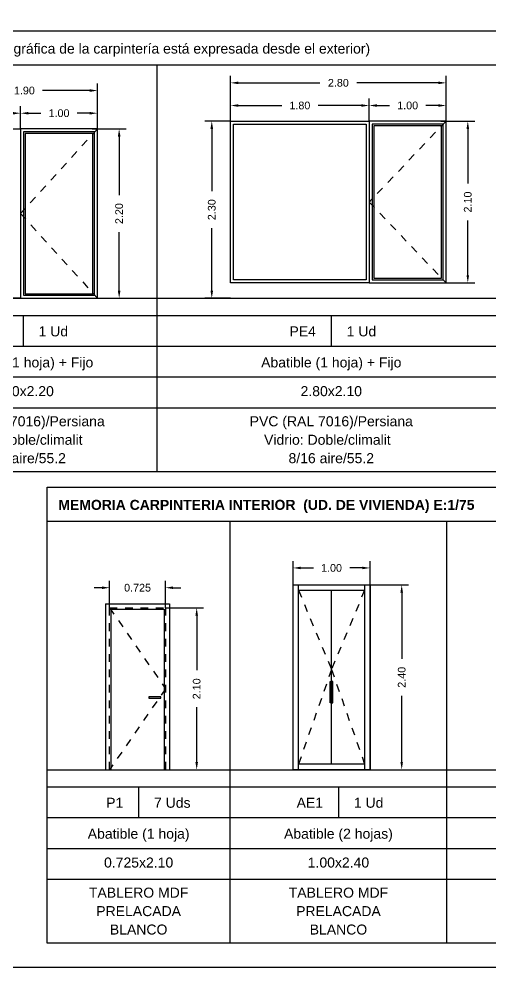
# Model space of a CAD drawing. Header units: millimetres. Extents: x 441156 to 441653, y 4514887 to 4515266.
# Drawn here: x 441511.22 to 441517.34, y 4514887.45 to 4514899.75 of the extents above; entities that cross this region are included whole.
import ezdxf
from ezdxf.enums import TextEntityAlignment as Align

# ---------------------------------------------------------------- set-up
doc = ezdxf.new("R2010")
doc.units = ezdxf.units.MM
doc.linetypes.add('CONTINUA', pattern=[0])
doc.linetypes.add('RAYITAS', pattern=[0.375, 0.25, -0.125])
for name, color, linetype in [('01_alzado', 5, 'CONTINUA'), ('01_cotas', 254, 'Continuous'), ('01_pilares primera', 6, 'Continuous'), ('01_sanitarios', 250, 'Continuous'), ('01_texto cartela', 5, 'Continuous'), ('01_ventanas', 2, 'Continuous'), ('CARTELA', 4, 'Continuous'), ('COTAS', 251, 'Continuous'), ('DIVISION', 5, 'Continuous')]:
    doc.layers.add(name, color=color, linetype=linetype)
doc.layers.add('01_cartela', color=6, linetype='Continuous', plot=False)
doc.styles.add('Estilo1', font='swissel.ttf')
doc.styles.add('NIEVES2', font='sanss___.ttf')
doc.styles.add('NIEVES3', font='swisseb.ttf')
doc.styles.add('ROMANS', font='romans')
doc.dimstyles.new('DECIMAL-50', dxfattribs={"dimtxt": 0.08, "dimasz": 0.15, "dimexe": 0.09, "dimexo": 0, "dimgap": 0.09, "dimtad": 0, "dimzin": 0, "dimdsep": 46, "dimtxsty": 'ROMANS', "dimcen": 0.09, "dimclrt": 6, "dimadec": 0, "dimazin": 0, "dimtfac": 1.38, "dimtix": 1, "dimtofl": 0, "dimtmove": 2, "dimatfit": 3, "dimldrblk": 'OBLIQUE', "dimfxl": 1, "dimtolj": 1, "dimtzin": 0, "dimarcsym": 0})

# ---------------------------------------------------------------- blocks, each defined once
blk = doc.blocks.new('*D827')
at = {"layer": '01_cotas', "color": 0, "linetype": 'CONTINUA', "lineweight": -2, "transparency": 16777216}
for p, q in [((441513.12, 4514892.108), (441513.616, 4514892.108)), ((441513.12, 4514890.008), (441513.616, 4514890.008))]:
    blk.add_line(p, q, dxfattribs=at)
at = {"layer": '01_cotas', "color": 0, "lineweight": -2, "transparency": 16777216}
for p, q in [((441513.526, 4514892.008), (441513.526, 4514891.298)), ((441513.526, 4514890.108), (441513.526, 4514890.818))]:
    blk.add_line(p, q, dxfattribs=at)
at = {"layer": '01_cotas', "color": 0, "transparency": 16777216}
for points in [[(441513.509, 4514892.008), (441513.543, 4514892.008), (441513.526, 4514892.108)], [(441513.509, 4514890.108), (441513.543, 4514890.108), (441513.526, 4514890.008)]]:
    blk.add_solid(points, dxfattribs=at)
at = {"layer": '01_cotas', "color": 7, "transparency": 16777216, "insert": (441513.526, 4514891.058), "char_height": 0.1, "attachment_point": 5, "rotation": 90, "style": 'Estilo1'}
blk.add_mtext('\\A1;2.10', dxfattribs=at)
blk = doc.blocks.new('*D866')
at = {"layer": '01_cotas', "color": 0, "lineweight": -2, "transparency": 16777216}
for p, q in [((441512.295, 4514892.37), (441512.195, 4514892.37)), ((441513.22, 4514892.37), (441513.32, 4514892.37))]:
    blk.add_line(p, q, dxfattribs=at)
at = {"layer": '01_cotas', "color": 0, "linetype": 'CONTINUA', "lineweight": -2, "transparency": 16777216}
for p, q in [((441512.395, 4514892.108), (441512.395, 4514892.46)), ((441513.12, 4514892.108), (441513.12, 4514892.46))]:
    blk.add_line(p, q, dxfattribs=at)
at = {"layer": '01_cotas', "color": 0, "transparency": 16777216}
for points in [[(441512.295, 4514892.387), (441512.295, 4514892.353), (441512.395, 4514892.37)], [(441513.22, 4514892.387), (441513.22, 4514892.353), (441513.12, 4514892.37)]]:
    blk.add_solid(points, dxfattribs=at)
at = {"layer": '01_cotas', "color": 7, "transparency": 16777216, "insert": (441512.758, 4514892.37), "char_height": 0.1, "attachment_point": 5, "style": 'Estilo1'}
blk.add_mtext('\\A1;0.725', dxfattribs=at)
blk = doc.blocks.new('*D845')
at = {"layer": '01_cotas', "color": 0, "linetype": 'CONTINUA', "lineweight": -2, "transparency": 16777216}
for p, q in [((441514.777, 4514892.338), (441514.777, 4514892.717)), ((441515.777, 4514892.338), (441515.777, 4514892.717))]:
    blk.add_line(p, q, dxfattribs=at)
at = {"layer": '01_cotas', "color": 0, "lineweight": -2, "transparency": 16777216}
for p, q in [((441514.877, 4514892.627), (441515.041, 4514892.627)), ((441515.677, 4514892.627), (441515.514, 4514892.627))]:
    blk.add_line(p, q, dxfattribs=at)
at = {"layer": '01_cotas', "color": 0, "transparency": 16777216}
for points in [[(441514.877, 4514892.644), (441514.877, 4514892.61), (441514.777, 4514892.627)], [(441515.677, 4514892.644), (441515.677, 4514892.61), (441515.777, 4514892.627)]]:
    blk.add_solid(points, dxfattribs=at)
at = {"layer": '01_cotas', "color": 7, "transparency": 16777216, "insert": (441515.277, 4514892.627), "char_height": 0.1, "attachment_point": 5, "style": 'Estilo1'}
blk.add_mtext('\\A1;1.00', dxfattribs=at)
blk = doc.blocks.new('*D848')
at = {"layer": '01_cotas', "color": 0, "linetype": 'CONTINUA', "lineweight": -2, "transparency": 16777216}
for p, q in [((441513.966, 4514898.427), (441513.966, 4514899.014)), ((441516.766, 4514898.427), (441516.766, 4514899.014))]:
    blk.add_line(p, q, dxfattribs=at)
at = {"layer": '01_cotas', "color": 0, "lineweight": -2, "transparency": 16777216}
for p, q in [((441514.066, 4514898.924), (441515.126, 4514898.924)), ((441516.666, 4514898.924), (441515.606, 4514898.924))]:
    blk.add_line(p, q, dxfattribs=at)
at = {"layer": '01_cotas', "color": 0, "transparency": 16777216}
for points in [[(441514.066, 4514898.941), (441514.066, 4514898.907), (441513.966, 4514898.924)], [(441516.666, 4514898.941), (441516.666, 4514898.907), (441516.766, 4514898.924)]]:
    blk.add_solid(points, dxfattribs=at)
at = {"layer": '01_cotas', "color": 7, "transparency": 16777216, "insert": (441515.366, 4514898.924), "char_height": 0.1, "attachment_point": 5, "style": 'Estilo1'}
blk.add_mtext('\\A1;2.80', dxfattribs=at)
blk = doc.blocks.new('*D849')
at = {"layer": '01_cotas', "color": 0, "linetype": 'CONTINUA', "lineweight": -2, "transparency": 16777216}
for p, q in [((441513.966, 4514898.427), (441513.966, 4514898.72)), ((441515.766, 4514898.427), (441515.766, 4514898.72))]:
    blk.add_line(p, q, dxfattribs=at)
at = {"layer": '01_cotas', "color": 0, "lineweight": -2, "transparency": 16777216}
for p, q in [((441514.066, 4514898.63), (441514.63, 4514898.63)), ((441515.666, 4514898.63), (441515.102, 4514898.63))]:
    blk.add_line(p, q, dxfattribs=at)
at = {"layer": '01_cotas', "color": 0, "transparency": 16777216}
for points in [[(441514.066, 4514898.646), (441514.066, 4514898.613), (441513.966, 4514898.63)], [(441515.666, 4514898.646), (441515.666, 4514898.613), (441515.766, 4514898.63)]]:
    blk.add_solid(points, dxfattribs=at)
at = {"layer": '01_cotas', "color": 7, "transparency": 16777216, "insert": (441514.866, 4514898.63), "char_height": 0.1, "attachment_point": 5, "style": 'Estilo1'}
blk.add_mtext('\\A1;1.80', dxfattribs=at)
blk = doc.blocks.new('*D850')
at = {"layer": '01_cotas', "color": 0, "linetype": 'CONTINUA', "lineweight": -2, "transparency": 16777216}
for p, q in [((441513.966, 4514898.427), (441513.632, 4514898.427)), ((441513.966, 4514896.127), (441513.632, 4514896.127))]:
    blk.add_line(p, q, dxfattribs=at)
at = {"layer": '01_cotas', "color": 0, "lineweight": -2, "transparency": 16777216}
for p, q in [((441513.722, 4514898.327), (441513.722, 4514897.517)), ((441513.722, 4514896.227), (441513.722, 4514897.037))]:
    blk.add_line(p, q, dxfattribs=at)
at = {"layer": '01_cotas', "color": 0, "transparency": 16777216}
for points in [[(441513.705, 4514898.327), (441513.739, 4514898.327), (441513.722, 4514898.427)], [(441513.705, 4514896.227), (441513.739, 4514896.227), (441513.722, 4514896.127)]]:
    blk.add_solid(points, dxfattribs=at)
at = {"layer": '01_cotas', "color": 7, "transparency": 16777216, "insert": (441513.722, 4514897.277), "char_height": 0.1, "attachment_point": 5, "rotation": 90, "style": 'Estilo1'}
blk.add_mtext('\\A1;2.30', dxfattribs=at)
blk = doc.blocks.new('*D851')
at = {"layer": '01_cotas', "color": 0, "linetype": 'CONTINUA', "lineweight": -2, "transparency": 16777216}
for p, q in [((441516.696, 4514898.427), (441517.137, 4514898.427)), ((441516.696, 4514896.327), (441517.137, 4514896.327))]:
    blk.add_line(p, q, dxfattribs=at)
at = {"layer": '01_cotas', "color": 0, "lineweight": -2, "transparency": 16777216}
for p, q in [((441517.047, 4514898.327), (441517.047, 4514897.617)), ((441517.047, 4514896.427), (441517.047, 4514897.137))]:
    blk.add_line(p, q, dxfattribs=at)
at = {"layer": '01_cotas', "color": 0, "transparency": 16777216}
for points in [[(441517.031, 4514898.327), (441517.064, 4514898.327), (441517.047, 4514898.427)], [(441517.031, 4514896.427), (441517.064, 4514896.427), (441517.047, 4514896.327)]]:
    blk.add_solid(points, dxfattribs=at)
at = {"layer": '01_cotas', "color": 7, "transparency": 16777216, "insert": (441517.047, 4514897.377), "char_height": 0.1, "attachment_point": 5, "rotation": 90, "style": 'Estilo1'}
blk.add_mtext('\\A1;2.10', dxfattribs=at)
blk = doc.blocks.new('*D852')
at = {"layer": '01_cotas', "color": 0, "linetype": 'CONTINUA', "lineweight": -2, "transparency": 16777216}
for p, q in [((441515.766, 4514898.427), (441515.766, 4514898.72)), ((441516.766, 4514898.427), (441516.766, 4514898.72))]:
    blk.add_line(p, q, dxfattribs=at)
at = {"layer": '01_cotas', "color": 0, "lineweight": -2, "transparency": 16777216}
for p, q in [((441515.866, 4514898.63), (441516.03, 4514898.63)), ((441516.666, 4514898.63), (441516.502, 4514898.63))]:
    blk.add_line(p, q, dxfattribs=at)
at = {"layer": '01_cotas', "color": 0, "transparency": 16777216}
for points in [[(441515.866, 4514898.646), (441515.866, 4514898.613), (441515.766, 4514898.63)], [(441516.666, 4514898.646), (441516.666, 4514898.613), (441516.766, 4514898.63)]]:
    blk.add_solid(points, dxfattribs=at)
at = {"layer": '01_cotas', "color": 7, "transparency": 16777216, "insert": (441516.266, 4514898.63), "char_height": 0.1, "attachment_point": 5, "style": 'Estilo1'}
blk.add_mtext('\\A1;1.00', dxfattribs=at)
blk = doc.blocks.new('*D857')
at = {"layer": '01_cotas', "color": 0, "linetype": 'CONTINUA', "lineweight": -2, "transparency": 16777216}
for p, q in [((441510.338, 4514898.327), (441510.338, 4514898.914)), ((441512.238, 4514898.327), (441512.238, 4514898.914))]:
    blk.add_line(p, q, dxfattribs=at)
at = {"layer": '01_cotas', "color": 0, "lineweight": -2, "transparency": 16777216}
for p, q in [((441510.438, 4514898.824), (441511.051, 4514898.824)), ((441512.138, 4514898.824), (441511.524, 4514898.824))]:
    blk.add_line(p, q, dxfattribs=at)
at = {"layer": '01_cotas', "color": 0, "transparency": 16777216}
for points in [[(441510.438, 4514898.841), (441510.438, 4514898.807), (441510.338, 4514898.824)], [(441512.138, 4514898.841), (441512.138, 4514898.807), (441512.238, 4514898.824)]]:
    blk.add_solid(points, dxfattribs=at)
at = {"layer": '01_cotas', "color": 7, "transparency": 16777216, "insert": (441511.288, 4514898.824), "char_height": 0.1, "attachment_point": 5, "style": 'Estilo1'}
blk.add_mtext('\\A1;1.90', dxfattribs=at)
blk = doc.blocks.new('*D858')
at = {"layer": '01_cotas', "color": 0, "linetype": 'CONTINUA', "lineweight": -2, "transparency": 16777216}
for p, q in [((441510.338, 4514898.327), (441510.338, 4514898.62)), ((441511.238, 4514898.327), (441511.238, 4514898.62))]:
    blk.add_line(p, q, dxfattribs=at)
at = {"layer": '01_cotas', "color": 0, "lineweight": -2, "transparency": 16777216}
for p, q in [((441510.438, 4514898.53), (441510.548, 4514898.53)), ((441511.138, 4514898.53), (441511.028, 4514898.53))]:
    blk.add_line(p, q, dxfattribs=at)
at = {"layer": '01_cotas', "color": 0, "transparency": 16777216}
for points in [[(441510.438, 4514898.546), (441510.438, 4514898.513), (441510.338, 4514898.53)], [(441511.138, 4514898.546), (441511.138, 4514898.513), (441511.238, 4514898.53)]]:
    blk.add_solid(points, dxfattribs=at)
at = {"layer": '01_cotas', "color": 7, "transparency": 16777216, "insert": (441510.788, 4514898.53), "char_height": 0.1, "attachment_point": 5, "style": 'Estilo1'}
blk.add_mtext('\\A1;0.90', dxfattribs=at)
blk = doc.blocks.new('*D859')
at = {"layer": '01_cotas', "color": 0, "linetype": 'CONTINUA', "lineweight": -2, "transparency": 16777216}
for p, q in [((441512.168, 4514898.327), (441512.609, 4514898.327)), ((441512.168, 4514896.127), (441512.609, 4514896.127))]:
    blk.add_line(p, q, dxfattribs=at)
at = {"layer": '01_cotas', "color": 0, "lineweight": -2, "transparency": 16777216}
for p, q in [((441512.519, 4514898.227), (441512.519, 4514897.467)), ((441512.519, 4514896.227), (441512.519, 4514896.987))]:
    blk.add_line(p, q, dxfattribs=at)
at = {"layer": '01_cotas', "color": 0, "transparency": 16777216}
for points in [[(441512.502, 4514898.227), (441512.536, 4514898.227), (441512.519, 4514898.327)], [(441512.502, 4514896.227), (441512.536, 4514896.227), (441512.519, 4514896.127)]]:
    blk.add_solid(points, dxfattribs=at)
at = {"layer": '01_cotas', "color": 7, "transparency": 16777216, "insert": (441512.519, 4514897.227), "char_height": 0.1, "attachment_point": 5, "rotation": 90, "style": 'Estilo1'}
blk.add_mtext('\\A1;2.20', dxfattribs=at)
blk = doc.blocks.new('*D860')
at = {"layer": '01_cotas', "color": 0, "linetype": 'CONTINUA', "lineweight": -2, "transparency": 16777216}
for p, q in [((441511.238, 4514898.327), (441511.238, 4514898.62)), ((441512.238, 4514898.327), (441512.238, 4514898.62))]:
    blk.add_line(p, q, dxfattribs=at)
at = {"layer": '01_cotas', "color": 0, "lineweight": -2, "transparency": 16777216}
for p, q in [((441511.338, 4514898.53), (441511.501, 4514898.53)), ((441512.138, 4514898.53), (441511.974, 4514898.53))]:
    blk.add_line(p, q, dxfattribs=at)
at = {"layer": '01_cotas', "color": 0, "transparency": 16777216}
for points in [[(441511.338, 4514898.546), (441511.338, 4514898.513), (441511.238, 4514898.53)], [(441512.138, 4514898.546), (441512.138, 4514898.513), (441512.238, 4514898.53)]]:
    blk.add_solid(points, dxfattribs=at)
at = {"layer": '01_cotas', "color": 7, "transparency": 16777216, "insert": (441511.738, 4514898.53), "char_height": 0.1, "attachment_point": 5, "style": 'Estilo1'}
blk.add_mtext('\\A1;1.00', dxfattribs=at)
blk = doc.blocks.new('*D804')
at = {"layer": '01_cotas', "color": 0, "linetype": 'CONTINUA', "lineweight": -2, "transparency": 16777216}
for p, q in [((441515.777, 4514892.408), (441516.279, 4514892.408)), ((441515.777, 4514890.008), (441516.279, 4514890.008))]:
    blk.add_line(p, q, dxfattribs=at)
at = {"layer": '01_cotas', "color": 0, "lineweight": -2, "transparency": 16777216}
for p, q in [((441516.189, 4514892.308), (441516.189, 4514891.448)), ((441516.189, 4514890.108), (441516.189, 4514890.968))]:
    blk.add_line(p, q, dxfattribs=at)
at = {"layer": '01_cotas', "color": 0, "transparency": 16777216}
for points in [[(441516.172, 4514892.308), (441516.205, 4514892.308), (441516.189, 4514892.408)], [(441516.172, 4514890.108), (441516.205, 4514890.108), (441516.189, 4514890.008)]]:
    blk.add_solid(points, dxfattribs=at)
at = {"layer": '01_cotas', "color": 7, "transparency": 16777216, "insert": (441516.189, 4514891.208), "char_height": 0.1, "attachment_point": 5, "rotation": 90, "style": 'Estilo1'}
blk.add_mtext('\\A1;2.40', dxfattribs=at)

msp = doc.modelspace()

# ---------------------------------------------------------------- linework, layer by layer
at = {"layer": '01_alzado'}
for p, q in [((441514.847, 4514890.008), (441514.847, 4514892.408)), ((441515.707, 4514892.408), (441515.707, 4514890.008)), ((441515.777, 4514890.008), (441515.777, 4514892.408)), ((441514.847, 4514892.338), (441515.707, 4514892.338)), ((441515.277, 4514890.078), (441515.277, 4514892.338)), ((441512.34, 4514892.163), (441513.175, 4514892.163)), ((441512.34, 4514892.163), (441512.34, 4514890.008)), ((441513.175, 4514892.163), (441513.175, 4514890.008)), ((441512.41, 4514892.093), (441513.105, 4514892.093)), ((441512.41, 4514892.093), (441512.41, 4514890.008)), ((441513.105, 4514892.093), (441513.105, 4514890.008)), ((441515.707, 4514890.078), (441514.847, 4514890.078))]:
    msp.add_line(p, q, dxfattribs=at)
for points in [[(441514.777, 4514892.408), (441515.777, 4514892.408), (441515.777, 4514890.008), (441514.777, 4514890.008)], [(441515.258, 4514891.152), (441515.277, 4514891.152), (441515.277, 4514890.875), (441515.258, 4514890.875)], [(441515.296, 4514891.152), (441515.277, 4514891.152), (441515.277, 4514890.875), (441515.296, 4514890.875)], [(441513.061, 4514890.935), (441513.061, 4514890.953), (441512.905, 4514890.953), (441512.905, 4514890.935)]]:
    msp.add_lwpolyline(points, close=True, dxfattribs=at)
at = {"layer": '01_cartela', "color": 1}
msp.add_lwpolyline([(441501.573, 4514908.981), (441501.573, 4514887.446), (441532.211, 4514887.446), (441532.211, 4514908.981)], close=True, dxfattribs=at)
at = {"layer": '01_sanitarios', "color": 5, "linetype": 'CONTINUA'}
for points in [[(441513.966, 4514898.427), (441515.766, 4514898.427), (441515.766, 4514896.327), (441513.966, 4514896.327)], [(441516.766, 4514898.427), (441515.766, 4514898.427), (441515.766, 4514896.327), (441516.766, 4514896.327)], [(441510.338, 4514898.327), (441511.238, 4514898.327), (441511.238, 4514896.127), (441510.338, 4514896.127)], [(441512.238, 4514898.327), (441511.238, 4514898.327), (441511.238, 4514896.127), (441512.238, 4514896.127)]]:
    msp.add_lwpolyline(points, close=True, dxfattribs=at)
at = {"layer": '01_ventanas', "color": 2}
for points in [[(441512.198, 4514898.287), (441511.278, 4514898.287), (441511.278, 4514896.167), (441512.198, 4514896.167)], [(441514.006, 4514898.387), (441515.726, 4514898.387), (441515.726, 4514896.367), (441514.006, 4514896.367)], [(441516.726, 4514898.387), (441515.806, 4514898.387), (441515.806, 4514896.367), (441516.726, 4514896.367)], [(441516.706, 4514898.367), (441515.826, 4514898.367), (441515.826, 4514896.387), (441516.706, 4514896.387)], [(441512.178, 4514898.267), (441511.298, 4514898.267), (441511.298, 4514896.187), (441512.178, 4514896.187)]]:
    msp.add_lwpolyline(points, close=True, dxfattribs=at)
at = {"layer": 'CARTELA', "color": 1}
for p, q in [((441501.891, 4514896.127), (441531.901, 4514896.127)), ((441511.585, 4514890.008), (441525.107, 4514890.008))]:
    msp.add_line(p, q, dxfattribs=at)
at = {"layer": 'COTAS', "color": 120, "linetype": 'RAYITAS', "ltscale": 0.25}
for points in [[(441516.766, 4514898.427), (441515.766, 4514897.377), (441516.766, 4514896.327)], [(441512.238, 4514898.327), (441511.238, 4514897.227), (441512.238, 4514896.127)], [(441514.847, 4514892.338), (441515.277, 4514891.308), (441514.847, 4514890.078)], [(441515.707, 4514892.338), (441515.277, 4514891.308), (441515.707, 4514890.078)], [(441512.395, 4514890.008), (441512.395, 4514892.108), (441513.12, 4514892.108), (441513.12, 4514890.008)], [(441512.395, 4514892.108), (441513.12, 4514891.058), (441512.395, 4514890.008)]]:
    msp.add_lwpolyline(points, dxfattribs=at)
at = {"layer": 'DIVISION', "color": 5}
for p, q in [((441501.891, 4514899.598), (441531.901, 4514899.598)), ((441501.891, 4514899.158), (441531.901, 4514899.158)), ((441513.013, 4514893.875), (441513.013, 4514899.158)), ((441501.891, 4514895.906), (441531.901, 4514895.906)), ((441511.272, 4514895.906), (441511.272, 4514895.506)), ((441515.274, 4514895.906), (441515.274, 4514895.506)), ((441501.891, 4514895.506), (441531.901, 4514895.506)), ((441501.891, 4514895.106), (441531.901, 4514895.106)), ((441501.891, 4514894.706), (441531.901, 4514894.706)), ((441531.901, 4514893.875), (441501.891, 4514893.875)), ((441511.585, 4514893.675), (441525.107, 4514893.675)), ((441511.585, 4514887.756), (441511.585, 4514893.675)), ((441511.585, 4514893.234), (441525.107, 4514893.234)), ((441513.959, 4514887.756), (441513.959, 4514893.234)), ((441516.775, 4514887.756), (441516.775, 4514893.234)), ((441511.585, 4514889.787), (441525.107, 4514889.787)), ((441512.772, 4514889.787), (441512.772, 4514889.387)), ((441515.367, 4514889.787), (441515.367, 4514889.387)), ((441511.585, 4514889.387), (441513.959, 4514889.387)), ((441513.959, 4514889.387), (441525.107, 4514889.387)), ((441511.585, 4514888.987), (441525.107, 4514888.987)), ((441511.585, 4514888.587), (441525.107, 4514888.587)), ((441525.107, 4514887.756), (441511.585, 4514887.756))]:
    msp.add_line(p, q, dxfattribs=at)

# ---------------------------------------------------------------- texts
at = {"layer": '01_pilares primera', "color": 7, "style": 'NIEVES2'}
for s, p in [('1 Ud', (441511.472, 4514895.633)), ('1 Ud', (441515.474, 4514895.633)), ('7 Uds', (441512.972, 4514889.514)), ('1 Ud', (441515.567, 4514889.514))]:
    msp.add_text(s, height=0.13, dxfattribs=at).set_placement(p)
for s, p in [('PE4', (441515.074, 4514895.633)), ('P1', (441512.572, 4514889.514)), ('AE1', (441515.167, 4514889.514))]:
    msp.add_text(s, height=0.13, dxfattribs=at).set_placement(p, align=Align.RIGHT)
at = {"layer": '01_texto cartela', "color": 5}
for s, style, p in [('(NOTA: la representación gráfica de la carpintería está expresada desde el exterior)', 'NIEVES2', (441509.043, 4514899.304)), ('MEMORIA CARPINTERIA INTERIOR  (UD. DE VIVIENDA) E:1/75', 'NIEVES3', (441511.73, 4514893.381))]:
    msp.add_text(s, height=0.12967, dxfattribs=dict(at, style=style)).set_placement(p)
at = {"layer": 'DIVISION', "color": 5, "style": 'NIEVES2'}
for s, p in [('Abatible (1 hoja) + Fijo', (441511.272, 4514895.23)), ('Abatible (1 hoja) + Fijo', (441515.274, 4514895.23)), ('1.90x2.20', (441511.272, 4514894.857)), ('2.80x2.10', (441515.274, 4514894.857)), ('PVC (RAL 7016)/Persiana', (441511.272, 4514894.466)), ('PVC (RAL 7016)/Persiana', (441515.274, 4514894.466)), ('Vidrio: Doble/climalit  ', (441511.272, 4514894.226)), ('Vidrio: Doble/climalit  ', (441515.274, 4514894.226)), ('8/16 aire/55.2', (441511.272, 4514893.987)), ('8/16 aire/55.2', (441515.274, 4514893.987)), ('Abatible (1 hoja)', (441512.772, 4514889.112)), ('Abatible (2 hojas)', (441515.367, 4514889.112)), ('0.725x2.10', (441512.772, 4514888.738)), ('1.00x2.40', (441515.367, 4514888.738)), ('TABLERO MDF', (441512.772, 4514888.347)), ('TABLERO MDF', (441515.367, 4514888.347)), ('PRELACADA', (441512.772, 4514888.107)), ('PRELACADA', (441515.367, 4514888.107)), ('BLANCO', (441512.772, 4514887.868)), ('BLANCO', (441515.367, 4514887.868))]:
    msp.add_text(s, height=0.13, dxfattribs=at).set_placement(p, align=Align.CENTER)

# ---------------------------------------------------------------- dimensions: what is measured, and where the dimension line sits
at = {"layer": '01_cotas'}
for base, p1, p2, picture, middle in [((441516.766, 4514898.924), (441513.966, 4514898.427), (441516.766, 4514898.427), '*D848', (441515.366, 4514898.924)), ((441512.238, 4514898.824), (441510.338, 4514898.327), (441512.238, 4514898.327), '*D857', (441511.288, 4514898.824)), ((441515.766, 4514898.63), (441513.966, 4514898.427), (441515.766, 4514898.427), '*D849', (441514.866, 4514898.63)), ((441516.766, 4514898.63), (441515.766, 4514898.427), (441516.766, 4514898.427), '*D852', (441516.266, 4514898.63)), ((441511.238, 4514898.53), (441510.338, 4514898.327), (441511.238, 4514898.327), '*D858', (441510.788, 4514898.53)), ((441512.238, 4514898.53), (441511.238, 4514898.327), (441512.238, 4514898.327), '*D860', (441511.738, 4514898.53)), ((441515.777, 4514892.627), (441514.777, 4514892.338), (441515.777, 4514892.338), '*D845', (441515.277, 4514892.627))]:
    dim = msp.add_linear_dim(base=base, p1=p1, p2=p2, dimstyle='DECIMAL-50', override={"dimtxt": 0.1, "dimasz": 0.1, "dimtxsty": 'Estilo1', "dimsah": 1, "dimclrt": 7, "dimfxl": 0.09, "dimarcsym": 2}, dxfattribs=at)
    dim.commit()
    dim.dimension.update_dxf_attribs({"geometry": picture, "text_midpoint": middle})
for base, p1, p2, picture, middle in [((441513.722, 4514896.127), (441513.966, 4514898.427), (441513.966, 4514896.127), '*D850', (441513.722, 4514897.277)), ((441517.047, 4514896.327), (441516.696, 4514898.427), (441516.696, 4514896.327), '*D851', (441517.047, 4514897.377)), ((441512.519, 4514896.127), (441512.168, 4514898.327), (441512.168, 4514896.127), '*D859', (441512.519, 4514897.227)), ((441516.189, 4514890.008), (441515.777, 4514892.408), (441515.777, 4514890.008), '*D804', (441516.189, 4514891.208)), ((441513.526, 4514890.008), (441513.12, 4514892.108), (441513.12, 4514890.008), '*D827', (441513.526, 4514891.058))]:
    dim = msp.add_linear_dim(base=base, p1=p1, p2=p2, angle=90, dimstyle='DECIMAL-50', override={"dimtxt": 0.1, "dimasz": 0.1, "dimtxsty": 'Estilo1', "dimsah": 1, "dimclrt": 7, "dimfxl": 0.09, "dimarcsym": 2}, dxfattribs=at)
    dim.commit()
    dim.dimension.update_dxf_attribs({"geometry": picture, "text_midpoint": middle})
dim = msp.add_linear_dim(base=(441513.12, 4514892.37), p1=(441512.395, 4514892.108), p2=(441513.12, 4514892.108), text='0.725', dimstyle='DECIMAL-50', override={"dimtxt": 0.1, "dimasz": 0.1, "dimtxsty": 'Estilo1', "dimsah": 1, "dimclrt": 7, "dimfxl": 0.09, "dimarcsym": 2}, dxfattribs=at)
dim.commit()
dim.dimension.update_dxf_attribs({"geometry": '*D866', "text_midpoint": (441512.758, 4514892.37)})

doc.saveas('drawing.dxf')
